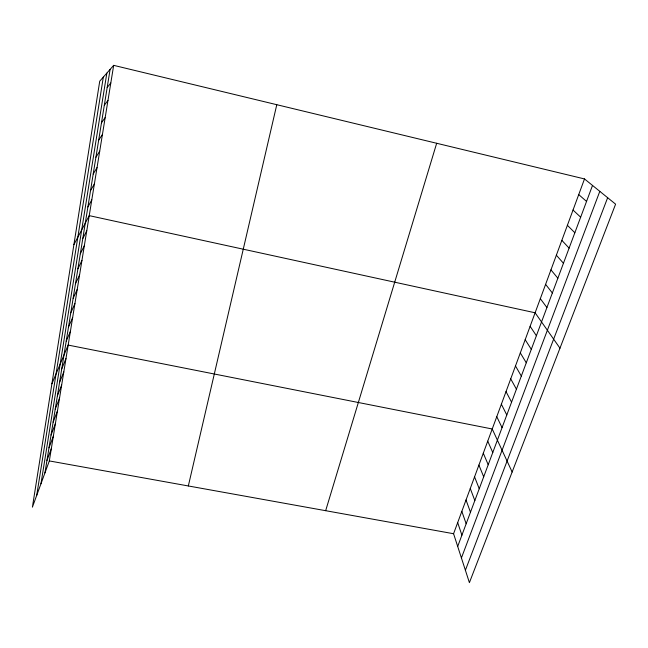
<?xml version="1.0" encoding="UTF-8"?>
<svg xmlns="http://www.w3.org/2000/svg" width="648" height="648" viewBox="0 0 648 648"><rect width="100%" height="100%" fill="white"/><g stroke="black" fill="none" stroke-linecap="round" stroke-linejoin="round"><path stroke-width="0.97" d="M36.701 495.404L103.324 77.112M40.962 483.773L106.847 73.111M44.939 472.91L110.103 69.409M113.675 65.351L99.735 81.186L32.4 507.157L49.321 460.93L113.675 65.351L584.504 178.937L615.6 204.161L469.403 582.649L453.576 533.725L584.504 178.937M188.333 485.96L276.785 104.701M325.661 510.689L436.671 143.273M46.948 460.453L51.322 448.659M457.69 546.45L592.515 185.433M48.989 447.833L53.338 436.25M461.416 557.96L599.805 191.346M51.046 435.067L55.38 423.687M465.394 570.256L607.646 197.705M53.136 422.148L57.453 410.978M55.25 409.066L59.543 398.115M57.389 395.823L61.657 385.098M59.551 382.417L63.804 371.928M61.746 368.834L65.975 358.587M51.897 383.819L68.17 345.084L492.229 428.992L512.139 472.011M66.218 341.172L70.397 331.411M68.494 327.07L72.649 317.577M70.802 312.79L74.925 303.564M73.135 298.323L77.234 289.373M75.5 283.67L79.574 274.995M77.898 268.823L81.94 260.439M80.328 253.781L84.337 245.697M82.79 238.545L86.767 230.769M73.904 244.628L89.23 215.638L535.11 312.781L559.969 348.179M87.893 206.971L91.797 199.843M90.534 190.609L94.406 183.829M93.207 174.029L97.046 167.605M95.928 157.205L99.719 151.146M98.682 140.146L102.433 134.468M101.477 122.845L105.187 117.547M104.312 105.292L107.973 100.391M107.187 87.48L110.808 83.001M49.321 460.93L453.576 533.725M578.729 194.594L586.545 201.423M573.026 210.049L580.657 217.193M567.397 225.302L574.841 232.754M561.84 240.351L569.106 248.111M556.357 255.207L563.452 263.266M550.946 269.876L557.863 278.219M545.6 284.359L552.355 292.977M540.327 298.663L546.912 307.549M530.121 326.317L536.39 335.721M525.18 339.69L531.303 349.337M520.304 352.909L526.281 362.783M515.484 365.966L521.324 376.067M510.721 378.869L516.424 389.197M506.015 391.619L511.58 402.165M501.366 404.222L506.793 414.979M496.773 416.68L502.062 427.64M487.733 441.158L492.772 452.515M483.295 453.195L488.211 464.738M478.904 465.086L483.7 476.815M474.563 476.847L479.237 488.754M470.27 488.479L474.83 500.556M466.025 499.981L470.472 512.228M461.83 511.353L466.163 523.762M457.682 522.596L461.903 535.175"/></g></svg>
